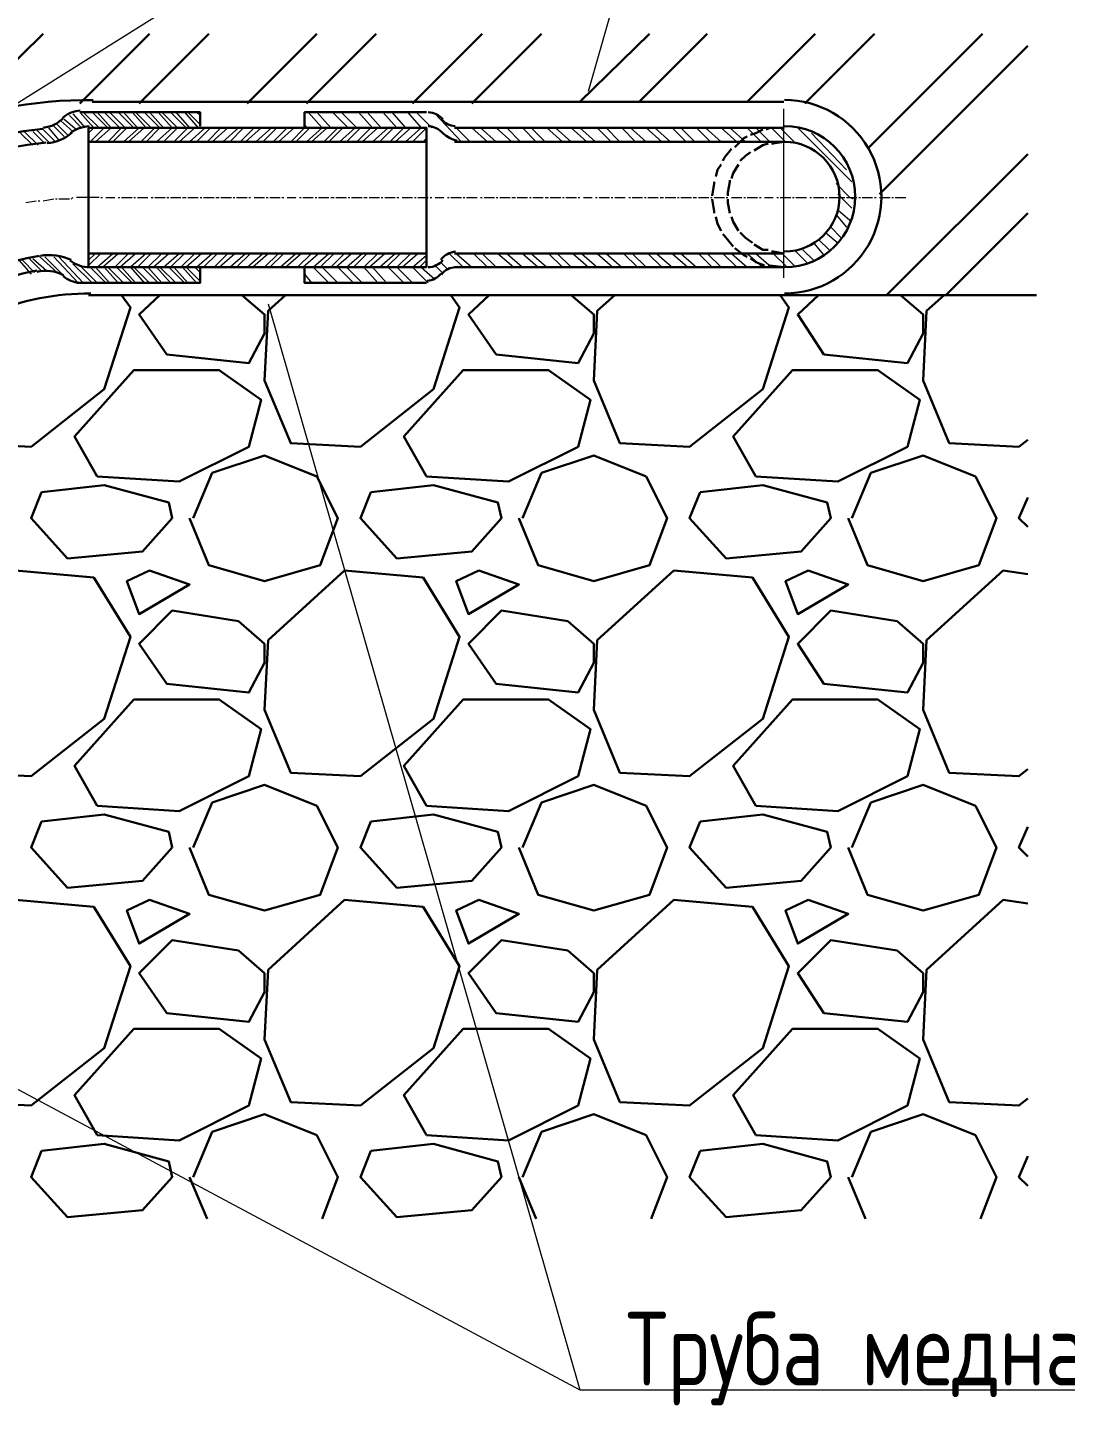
# Model space of a CAD drawing. Header units: millimetres. Extents: x -559267 to 14075, y 0 to 209897.
# Drawn here: x -558065.85 to -558030.54, y 209698.91 to 209745.77 of the extents above; entities that cross this region are included whole.
import ezdxf

# ---------------------------------------------------------------- set-up
doc = ezdxf.new("R2010")
doc.units = ezdxf.units.MM
doc.layers.add('PDF _Геометрия', color=7, linetype='Continuous')
doc.layers.add('PDF _Текст', color=7, linetype='Continuous', true_color=0x535353)
doc.styles.add('Unecom', font='GOST2304A_0.ttf', dxfattribs={"height": 2.5})

# ---------------------------------------------------------------- blocks, each defined once
blk = doc.blocks.new('ТП')
at = {"layer": 'PDF _Геометрия', "lineweight": 0}
for points in [[(97.274, -156.064), (122.821, -140.06), (166.091, -140.06)], [(118.732, -154.405), (122.821, -140.06)], [(99.942, -158.139), (99.586, -158.198)], [(100.06, -158.139), (100.001, -158.139)], [(100.535, -158.08), (100.179, -158.139)], [(100.653, -158.08), (100.594, -158.08)], [(101.068, -158.08), (100.712, -158.08)], [(101.187, -158.02), (101.127, -158.08)], [(102.076, -158.02), (101.72, -158.02), (101.305, -158.02)], [(102.135, -158.02), (102.194, -158.02)], [(102.313, -158.02), (102.609, -158.02)], [(102.728, -158.02), (102.787, -158.02)], [(102.846, -158.02), (103.202, -158.02)], [(103.261, -158.02), (103.32, -158.02)], [(103.38, -158.02), (103.735, -158.02)], [(103.854, -158.02), (103.913, -158.02)], [(103.972, -158.02), (104.328, -158.02)], [(104.387, -158.02), (104.447, -158.02)], [(104.506, -158.02), (104.862, -158.02)], [(104.921, -158.02), (105.039, -158.02)], [(105.099, -158.02), (105.454, -158.02)], [(105.514, -158.02), (105.573, -158.02)], [(105.632, -158.02), (105.988, -158.02)], [(106.047, -158.02), (106.166, -158.02)], [(106.225, -158.02), (106.58, -158.02)], [(106.64, -158.02), (106.699, -158.02)], [(106.758, -158.02), (107.114, -158.02)], [(107.173, -158.02), (107.232, -158.02)], [(107.351, -158.02), (107.707, -158.02)], [(107.766, -158.02), (107.825, -158.02)], [(107.884, -158.02), (108.24, -158.02)], [(108.299, -158.02), (108.359, -158.02)], [(108.477, -158.02), (108.774, -158.02)], [(108.892, -158.02), (108.951, -158.02)], [(109.011, -158.02), (109.366, -158.02)], [(109.426, -158.02), (109.485, -158.02)], [(109.544, -158.02), (109.9, -158.02)], [(109.959, -158.02), (110.078, -158.02)], [(110.137, -158.02), (110.493, -158.02)], [(110.552, -158.02), (110.611, -158.02)], [(110.67, -158.02), (111.026, -158.02)], [(111.085, -158.02), (111.204, -158.02)], [(111.263, -158.02), (111.619, -158.02)], [(111.678, -158.02), (111.737, -158.02)], [(111.797, -158.02), (112.152, -158.02)], [(112.211, -158.02), (112.271, -158.02)], [(112.389, -158.02), (112.745, -158.02)], [(112.804, -158.02), (112.863, -158.02)], [(112.923, -158.02), (113.278, -158.02)], [(113.338, -158.02), (113.397, -158.02)], [(113.515, -158.02), (113.812, -158.02)], [(113.93, -158.02), (113.99, -158.02)], [(114.049, -158.02), (114.405, -158.02)], [(114.464, -158.02), (114.523, -158.02)], [(114.582, -158.02), (114.938, -158.02)], [(115.057, -158.02), (115.116, -158.02)], [(115.175, -158.02), (115.531, -158.02)], [(115.59, -158.02), (115.649, -158.02)], [(115.709, -158.02), (116.064, -158.02)], [(116.124, -158.02), (116.242, -158.02)], [(116.301, -158.02), (116.657, -158.02)], [(116.716, -158.02), (116.776, -158.02)], [(116.835, -158.02), (117.19, -158.02)], [(117.25, -158.02), (117.368, -158.02)], [(117.428, -158.02), (117.783, -158.02)], [(117.842, -158.02), (117.902, -158.02)], [(117.961, -158.02), (118.317, -158.02)], [(118.376, -158.02), (118.435, -158.02)], [(118.554, -158.02), (118.85, -158.02)], [(118.969, -158.02), (119.028, -158.02)], [(119.087, -158.02), (119.443, -158.02)], [(119.502, -158.02), (119.561, -158.02)], [(119.621, -158.02), (119.976, -158.02)], [(120.095, -158.02), (120.154, -158.02)], [(120.213, -158.02), (120.569, -158.02)], [(120.628, -158.02), (120.688, -158.02)], [(120.747, -158.02), (121.103, -158.02)], [(121.162, -158.02), (121.28, -158.02)], [(121.34, -158.02), (121.695, -158.02)], [(121.755, -158.02), (121.814, -158.02)], [(121.873, -158.02), (122.229, -158.02)], [(122.288, -158.02), (122.407, -158.02)], [(122.466, -158.02), (122.821, -158.02)], [(122.881, -158.02), (122.94, -158.02)], [(122.999, -158.02), (123.355, -158.02)], [(123.414, -158.02), (123.473, -158.02)], [(123.592, -158.02), (123.948, -158.02)], [(124.007, -158.02), (124.066, -158.02)], [(124.125, -158.02), (124.481, -158.02)], [(124.54, -158.02), (124.6, -158.02)], [(124.718, -158.02), (125.015, -158.02)], [(125.133, -158.02), (125.192, -158.02)], [(125.252, -158.02), (125.607, -158.02)], [(125.667, -158.02), (125.726, -158.02)], [(125.785, -158.02), (126.141, -158.02)], [(126.259, -158.02), (126.319, -158.02)], [(126.378, -158.02), (126.734, -158.02)], [(126.793, -158.02), (126.852, -158.02)], [(126.911, -158.02), (127.267, -158.02)], [(127.326, -158.02), (127.445, -158.02)], [(127.504, -158.02), (127.86, -158.02)], [(127.919, -158.02), (127.978, -158.02)], [(128.038, -158.02), (128.393, -158.02)], [(128.452, -158.02), (128.512, -158.02)], [(128.63, -158.02), (128.986, -158.02)], [(129.045, -158.02), (129.104, -158.02)], [(129.164, -158.02), (129.519, -158.02)], [(107.825, -161.636), (118.435, -198.564)], [(93.125, -185.049), (118.435, -198.564), (164.491, -198.564)]]:
    blk.add_lwpolyline(points, dxfattribs=at)
at = {"layer": 'PDF _Геометрия', "lineweight": 30}
for points in [[(97.156, -155.412), (100.179, -152.449)], [(101.424, -154.82), (103.795, -152.449)], [(103.439, -154.82), (105.81, -152.449)], [(107.114, -154.82), (109.485, -152.449)], [(109.129, -154.82), (111.5, -152.449)], [(112.745, -154.82), (115.116, -152.449)], [(114.76, -154.82), (117.131, -152.449)], [(118.435, -154.76), (120.806, -152.449)], [(120.451, -154.76), (122.762, -152.449)], [(124.125, -154.76), (126.437, -152.449)], [(126.082, -154.82), (128.452, -152.449)], [(128.215, -156.361), (132.127, -152.449)], [(128.63, -157.902), (133.669, -152.864)], [(128.867, -161.34), (133.669, -156.539)], [(130.883, -161.34), (133.669, -158.554)], [(96.563, -162.999), (96.504, -164.244), (97.393, -166.378), (99.764, -166.497), (102.253, -164.54), (103.143, -161.755), (102.846, -161.34)], [(101.72, -161.34), (133.965, -161.34)], [(104.15, -161.34), (103.439, -161.992), (104.387, -163.355), (107.173, -163.651), (107.707, -162.644), (107.707, -161.992), (106.936, -161.34)], [(108.418, -161.34), (107.825, -161.873), (107.707, -164.244), (108.596, -166.378), (110.967, -166.497), (113.456, -164.54), (114.345, -161.755), (114.049, -161.34)], [(115.353, -161.34), (114.642, -161.992), (115.59, -163.355), (118.376, -163.651), (118.909, -162.644), (118.909, -161.992), (118.139, -161.34)], [(119.621, -161.34), (119.028, -161.873), (118.909, -164.244), (119.798, -166.378), (122.169, -166.497), (124.659, -164.54), (125.548, -161.755), (125.252, -161.34)], [(126.556, -161.34), (125.844, -161.992), (126.734, -163.355), (129.579, -163.651), (130.112, -162.644), (130.112, -161.992), (129.342, -161.34)], [(130.823, -161.34), (130.231, -161.873), (130.112, -164.244), (131.001, -166.378), (133.372, -166.497), (133.669, -166.259)], [(105.276, -168.927), (105.928, -167.386), (107.707, -166.793), (109.485, -167.504), (110.196, -168.927), (109.603, -170.527), (107.707, -171.061), (105.81, -170.527), (105.158, -168.927)], [(116.479, -168.927), (117.131, -167.386), (118.909, -166.793), (120.688, -167.504), (121.399, -168.927), (120.806, -170.527), (118.909, -171.061), (117.013, -170.527), (116.361, -168.927)], [(127.682, -168.927), (128.334, -167.386), (130.112, -166.793), (131.89, -167.504), (132.602, -168.927), (132.009, -170.527), (130.112, -171.061), (128.215, -170.527), (127.563, -168.927)], [(133.669, -169.223), (133.372, -168.927), (133.669, -168.215)], [(133.669, -170.823), (132.839, -170.705), (130.231, -173.076), (130.112, -175.447), (131.001, -177.581), (133.372, -177.699), (133.669, -177.462)], [(105.276, -180.129), (105.928, -178.588), (107.707, -177.996), (109.485, -178.707), (110.196, -180.129), (109.603, -181.73), (107.707, -182.263), (105.81, -181.73), (105.158, -180.129)], [(116.479, -180.129), (117.131, -178.588), (118.909, -177.996), (120.688, -178.707), (121.399, -180.129), (120.806, -181.73), (118.909, -182.263), (117.013, -181.73), (116.361, -180.129)], [(127.682, -180.129), (128.334, -178.588), (130.112, -177.996), (131.89, -178.707), (132.602, -180.129), (132.009, -181.73), (130.112, -182.263), (128.215, -181.73), (127.563, -180.129)], [(133.669, -180.426), (133.372, -180.129), (133.669, -179.418)], [(133.669, -182.026), (132.839, -181.908), (130.231, -184.279), (130.112, -186.65), (131.001, -188.783), (133.372, -188.902), (133.669, -188.665)], [(109.663, -192.755), (110.196, -191.332), (109.485, -189.91), (107.707, -189.198), (105.928, -189.791), (105.276, -191.332)], [(120.865, -192.755), (121.399, -191.332), (120.688, -189.91), (118.909, -189.198), (117.131, -189.791), (116.479, -191.332)], [(132.068, -192.755), (132.602, -191.332), (131.89, -189.91), (130.112, -189.198), (128.334, -189.791), (127.682, -191.332)], [(133.669, -191.629), (133.372, -191.332), (133.669, -190.621)], [(105.158, -191.332), (105.751, -192.755)], [(116.361, -191.332), (116.953, -192.755)], [(127.563, -191.332), (128.156, -192.755)]]:
    blk.add_lwpolyline(points, dxfattribs=at)
at = {"layer": 'PDF _Геометрия', "color": 251, "lineweight": 30, "true_color": 0x535353}
for points in [[(101.839, -154.76), (125.37, -154.76)], [(101.72, -161.34), (125.37, -161.34)]]:
    blk.add_lwpolyline(points, dxfattribs=at)
at = {"layer": 'PDF _Геометрия', "color": 1, "lineweight": 0}
blk.add_lwpolyline([(125.37, -160.747), (125.37, -154.997)], dxfattribs=at)
at = {"layer": 'PDF _Геометрия', "color": 22, "lineweight": 0, "true_color": 0xc13000}
for points in [[(100.653, -155.531), (101.009, -155.887)], [(100.772, -155.412), (101.187, -155.768)], [(100.89, -155.353), (101.305, -155.709)], [(101.068, -155.234), (101.483, -155.649)], [(101.187, -155.175), (101.601, -155.649)], [(101.424, -155.116), (101.898, -155.649), (101.72, -155.827)], [(101.542, -155.116), (102.076, -155.649)], [(101.839, -155.116), (102.372, -155.649)], [(102.016, -155.116), (102.491, -155.649), (101.957, -156.124)], [(102.253, -155.116), (102.787, -155.649)], [(102.431, -155.116), (102.965, -155.649)], [(102.728, -155.116), (103.261, -155.649)], [(102.905, -155.116), (103.38, -155.649)], [(103.202, -155.116), (103.676, -155.649)], [(103.32, -155.116), (103.854, -155.649)], [(103.617, -155.116), (104.15, -155.649), (103.676, -156.124)], [(103.795, -155.116), (104.269, -155.649)], [(104.091, -155.116), (104.565, -155.649), (104.032, -156.124)], [(104.21, -155.116), (104.743, -155.649), (104.269, -156.124)], [(104.506, -155.116), (105.039, -155.649)], [(104.684, -155.116), (105.158, -155.649)], [(104.98, -155.116), (105.454, -155.649)], [(105.099, -155.116), (105.514, -155.531)], [(105.395, -155.116), (105.514, -155.234)], [(109.07, -155.531), (109.129, -155.649)], [(109.188, -155.116), (109.663, -155.649), (109.129, -156.124)], [(109.485, -155.116), (109.959, -155.649)], [(110.018, -155.116), (110.552, -155.649)], [(110.315, -155.116), (110.848, -155.649)], [(110.907, -155.116), (111.382, -155.649)], [(111.204, -155.116), (111.678, -155.649)], [(111.737, -155.116), (112.211, -155.649)], [(112.034, -155.116), (112.508, -155.649)], [(112.567, -155.116), (113.041, -155.649), (112.508, -156.124)], [(112.863, -155.116), (113.397, -155.649)], [(113.515, -155.175), (114.405, -156.124)], [(99.408, -155.827), (99.823, -156.242)], [(99.527, -155.768), (100.001, -156.242)], [(99.823, -155.768), (100.238, -156.183)], [(99.942, -155.709), (100.416, -156.183)], [(100.179, -155.709), (100.594, -156.124)], [(100.357, -155.649), (100.712, -156.064)], [(100.535, -155.59), (100.89, -155.946)], [(101.779, -156.124), (102.253, -155.649)], [(102.372, -156.124), (102.846, -155.649)], [(102.55, -156.124), (103.024, -155.649)], [(102.905, -156.124), (103.439, -155.649)], [(103.083, -156.124), (103.617, -155.649)], [(103.498, -156.124), (103.972, -155.649)], [(104.624, -156.124), (105.099, -155.649)], [(104.802, -156.124), (105.336, -155.649)], [(105.158, -156.124), (105.691, -155.649)], [(105.395, -156.124), (105.869, -155.649)], [(105.751, -156.124), (106.225, -155.649)], [(105.928, -156.124), (106.462, -155.649)], [(106.284, -156.124), (106.818, -155.649)], [(106.521, -156.124), (106.995, -155.649)], [(106.877, -156.124), (107.351, -155.649)], [(107.055, -156.124), (107.588, -155.649)], [(107.41, -156.124), (107.944, -155.649)], [(107.647, -156.124), (108.122, -155.649)], [(108.003, -156.124), (108.477, -155.649)], [(108.181, -156.124), (108.714, -155.649)], [(108.596, -156.124), (109.07, -155.649)], [(108.774, -156.124), (109.248, -155.649)], [(109.307, -156.124), (109.841, -155.649)], [(109.722, -156.124), (110.196, -155.649)], [(109.9, -156.124), (110.374, -155.649)], [(110.255, -156.124), (110.789, -155.649)], [(110.493, -156.124), (110.967, -155.649)], [(110.848, -156.124), (111.322, -155.649)], [(111.026, -156.124), (111.559, -155.649)], [(111.382, -156.124), (111.915, -155.649)], [(111.619, -156.124), (112.093, -155.649)], [(111.974, -156.124), (112.449, -155.649)], [(112.152, -156.124), (112.686, -155.649)], [(112.745, -156.124), (113.219, -155.649)], [(113.101, -156.124), (113.219, -156.005)], [(114.227, -155.649), (114.701, -156.124)], [(114.76, -155.649), (115.294, -156.124)], [(115.057, -155.649), (115.59, -156.124)], [(115.59, -155.649), (116.124, -156.124)], [(115.946, -155.649), (116.42, -156.124)], [(116.479, -155.649), (116.953, -156.124)], [(116.776, -155.649), (117.25, -156.124)], [(117.309, -155.649), (117.842, -156.124)], [(117.605, -155.649), (118.139, -156.124)], [(118.139, -155.649), (118.672, -156.124)], [(118.435, -155.649), (118.969, -156.124)], [(119.028, -155.649), (119.502, -156.124)], [(119.324, -155.649), (119.798, -156.124)], [(119.858, -155.649), (120.332, -156.124)], [(120.154, -155.649), (120.688, -156.124)], [(120.688, -155.649), (121.221, -156.124)], [(120.984, -155.649), (121.517, -156.124)], [(121.577, -155.649), (122.051, -156.124)], [(121.873, -155.649), (122.347, -156.124)], [(122.407, -155.649), (122.881, -156.124)], [(122.703, -155.649), (123.236, -156.124)], [(123.236, -155.649), (123.77, -156.124)], [(123.533, -155.649), (124.066, -156.124)], [(124.125, -155.649), (124.6, -156.124)], [(124.422, -155.649), (124.896, -156.124)], [(124.955, -155.649), (125.43, -156.124)], [(125.252, -155.649), (125.785, -156.183)], [(125.844, -155.649), (127.682, -157.487)], [(126.319, -155.827), (127.504, -157.072)], [(127.741, -158.08), (127.623, -158.02), (127.148, -157.546)], [(127.682, -158.376), (127.326, -158.02), (127.208, -157.902)], [(127.148, -158.613), (127.504, -159.028)], [(127.208, -158.435), (127.623, -158.791)], [(126.793, -159.206), (127.208, -159.561)], [(126.971, -159.028), (127.326, -159.384)], [(126.378, -159.561), (126.734, -159.976)], [(126.556, -159.443), (126.911, -159.799)], [(99.349, -160.154), (99.764, -160.628)], [(99.468, -160.154), (99.883, -160.569)], [(99.705, -160.095), (100.12, -160.51)], [(99.823, -160.095), (100.297, -160.51)], [(100.06, -160.036), (100.653, -160.569)], [(100.238, -160.036), (100.949, -160.747)], [(100.535, -160.036), (101.364, -160.925)], [(100.712, -160.036), (101.542, -160.925)], [(101.72, -160.332), (102.135, -159.917)], [(101.72, -160.154), (101.957, -159.917)], [(102.016, -160.391), (102.55, -159.917)], [(102.194, -160.391), (102.728, -159.917)], [(102.609, -160.391), (103.083, -159.917)], [(102.787, -160.391), (103.32, -159.917)], [(103.676, -159.917), (103.143, -160.391), (103.617, -160.925)], [(103.38, -160.391), (103.854, -159.917)], [(104.21, -159.917), (103.735, -160.391), (104.21, -160.925)], [(103.913, -160.391), (104.447, -159.917)], [(104.269, -160.391), (104.802, -159.917)], [(104.506, -160.391), (104.98, -159.917)], [(104.862, -160.391), (105.336, -159.917)], [(105.573, -159.917), (105.039, -160.391), (105.514, -160.866)], [(105.395, -160.391), (105.928, -159.917)], [(105.632, -160.391), (106.106, -159.917)], [(105.988, -160.391), (106.462, -159.917)], [(106.166, -160.391), (106.699, -159.917)], [(106.521, -160.391), (107.055, -159.917)], [(106.758, -160.391), (107.232, -159.917)], [(107.114, -160.391), (107.647, -159.917)], [(107.292, -160.391), (107.825, -159.917)], [(107.707, -160.391), (108.181, -159.917)], [(107.884, -160.391), (108.359, -159.917)], [(108.24, -160.391), (108.774, -159.917)], [(108.418, -160.391), (108.951, -159.917)], [(108.833, -160.391), (109.307, -159.917)], [(109.011, -160.391), (109.544, -159.917)], [(109.9, -160.925), (109.366, -160.391), (109.9, -159.917)], [(109.603, -160.391), (110.078, -159.917)], [(109.959, -160.391), (110.433, -159.917)], [(110.137, -160.391), (110.67, -159.917)], [(111.026, -160.925), (110.493, -160.391), (111.026, -159.917)], [(110.73, -160.391), (111.204, -159.917)], [(111.559, -160.925), (111.085, -160.391), (111.559, -159.917)], [(111.263, -160.391), (111.797, -159.917)], [(111.619, -160.391), (112.152, -159.917)], [(111.856, -160.391), (112.33, -159.917)], [(112.745, -160.925), (112.211, -160.391), (112.686, -159.917)], [(112.389, -160.391), (112.923, -159.917)], [(113.278, -160.925), (112.745, -160.391), (113.219, -159.976)], [(112.982, -160.391), (113.219, -160.154)], [(113.693, -160.213), (113.93, -160.451)], [(113.99, -159.917), (114.464, -160.391)], [(114.227, -159.917), (114.76, -160.391)], [(114.82, -159.917), (115.294, -160.391)], [(115.116, -159.917), (115.59, -160.391)], [(115.649, -159.917), (116.183, -160.391)], [(115.946, -159.917), (116.479, -160.391)], [(116.479, -159.917), (117.013, -160.391)], [(116.776, -159.917), (117.309, -160.391)], [(117.368, -159.917), (117.842, -160.391)], [(117.665, -159.917), (118.139, -160.391)], [(118.198, -159.917), (118.732, -160.391)], [(118.494, -159.917), (119.028, -160.391)], [(119.028, -159.917), (119.561, -160.391)], [(119.324, -159.917), (119.858, -160.391)], [(119.917, -159.917), (120.391, -160.391)], [(120.213, -159.917), (120.688, -160.391)], [(120.747, -159.917), (121.221, -160.391)], [(121.043, -159.917), (121.577, -160.391)], [(121.577, -159.917), (122.11, -160.391)], [(121.873, -159.917), (122.407, -160.391)], [(122.466, -159.917), (122.94, -160.391)], [(122.762, -159.917), (123.236, -160.391)], [(123.296, -159.917), (123.77, -160.391)], [(123.592, -159.917), (124.125, -160.391)], [(124.125, -159.917), (124.659, -160.391)], [(124.422, -159.917), (124.955, -160.391)], [(125.015, -159.917), (125.489, -160.391)], [(125.311, -159.917), (125.785, -160.391)], [(125.785, -159.858), (126.2, -160.273)], [(126.022, -159.799), (126.378, -160.154)], [(101.187, -160.273), (101.839, -160.925)], [(101.483, -160.391), (102.016, -160.925)], [(101.779, -160.391), (102.313, -160.925)], [(101.957, -160.391), (102.431, -160.925)], [(102.253, -160.391), (102.728, -160.925)], [(102.372, -160.391), (102.905, -160.925)], [(102.668, -160.391), (103.202, -160.925)], [(102.846, -160.391), (103.32, -160.925)], [(103.261, -160.391), (103.795, -160.925)], [(103.557, -160.391), (104.091, -160.925)], [(104.032, -160.391), (104.506, -160.925)], [(104.15, -160.391), (104.684, -160.925)], [(104.447, -160.391), (104.98, -160.925)], [(104.624, -160.391), (105.099, -160.925)], [(104.921, -160.391), (105.395, -160.925)], [(105.336, -160.391), (105.514, -160.569)], [(105.514, -160.391), (105.514, -160.451)], [(109.07, -160.628), (109.307, -160.925)], [(109.663, -160.391), (110.196, -160.925)], [(110.196, -160.391), (110.73, -160.925)], [(111.382, -160.391), (111.856, -160.925)], [(111.915, -160.391), (112.449, -160.925)], [(113.041, -160.391), (113.515, -160.806)], [(113.515, -160.332), (113.753, -160.569)]]:
    blk.add_lwpolyline(points, dxfattribs=at)
at = {"layer": 'PDF _Геометрия', "color": 22, "lineweight": 30, "true_color": 0xc13000}
for points in [[(105.514, -155.59), (105.514, -155.116), (101.424, -155.116)], [(113.219, -155.116), (109.07, -155.116), (109.07, -155.649)], [(114.167, -155.649), (125.37, -155.649), (124.896, -155.649), (124.777, -155.709)], [(124.125, -155.946), (124.007, -156.005), (123.711, -156.301)], [(124.659, -155.709), (124.422, -155.827), (124.244, -155.887)], [(101.72, -156.124), (113.219, -156.124)], [(114.167, -156.124), (125.37, -156.124), (125.015, -156.183), (124.955, -156.183)], [(123.592, -156.361), (123.355, -156.657), (123.296, -156.776)], [(124.244, -156.479), (124.066, -156.598), (123.888, -156.776)], [(124.837, -156.183), (124.659, -156.242), (124.363, -156.42)], [(123.236, -156.894), (123.118, -157.072), (123.059, -157.309)], [(123.829, -156.894), (123.651, -157.191), (123.592, -157.368)], [(123.533, -157.428), (123.533, -157.487), (123.473, -157.843), (123.473, -157.961)], [(122.999, -157.487), (122.999, -157.546), (122.94, -157.961)], [(122.94, -158.08), (122.999, -158.495), (122.999, -158.554)], [(123.473, -158.08), (123.473, -158.198), (123.533, -158.554)], [(123.059, -158.672), (123.118, -158.909), (123.236, -159.147)], [(123.592, -158.672), (123.651, -158.85), (123.829, -159.147)], [(123.296, -159.265), (123.355, -159.324), (123.651, -159.68)], [(123.888, -159.206), (124.066, -159.384), (124.303, -159.561)], [(123.711, -159.739), (124.007, -159.976), (124.125, -160.036)], [(124.363, -159.621), (124.659, -159.799), (124.837, -159.799)], [(101.72, -159.917), (113.219, -159.917)], [(114.167, -159.917), (125.37, -159.917), (125.015, -159.858), (124.955, -159.858)], [(124.244, -160.095), (124.422, -160.213), (124.718, -160.332)], [(109.07, -160.391), (109.07, -160.925), (113.219, -160.925)], [(114.167, -160.391), (125.37, -160.391), (124.896, -160.332), (124.837, -160.332)]]:
    blk.add_lwpolyline(points, dxfattribs=at)
blk.add_lwpolyline([(113.219, -160.391), (113.219, -155.649), (101.72, -155.649), (101.72, -160.391)], close=True, dxfattribs=at)
for points in [[(114.258, -156.085, -0.11837), (113.771, -155.833, 0.211595), (113.275, -155.591)], [(105.514, -160.391), (105.514, -160.925), (101.424, -160.925, -0.155287), (100.855, -160.69)]]:
    blk.add_lwpolyline(points, format="xyb", dxfattribs=at)
at = {"layer": 'PDF _Геометрия', "color": 1, "lineweight": 30}
blk.add_lwpolyline([(114.167, -155.649), (114.286, -155.649)], dxfattribs=at)
at = {"layer": 'PDF _Геометрия', "lineweight": 30}
for points in [[(102.016, -167.504), (101.246, -166.141), (103.261, -163.888), (106.166, -163.888), (107.588, -164.896), (107.173, -166.497), (104.802, -167.682)], [(113.219, -167.504), (112.449, -166.141), (114.464, -163.888), (117.368, -163.888), (118.791, -164.896), (118.376, -166.497), (116.005, -167.682)], [(124.422, -167.504), (123.651, -166.141), (125.667, -163.888), (128.571, -163.888), (129.994, -164.896), (129.579, -166.497), (127.208, -167.682)], [(100.12, -168.038), (102.253, -167.801), (104.447, -168.393), (104.565, -168.927), (103.557, -170.053), (101.009, -170.29), (99.764, -168.927)], [(111.322, -168.038), (113.456, -167.801), (115.649, -168.393), (115.768, -168.927), (114.76, -170.053), (112.211, -170.29), (110.967, -168.927)], [(122.525, -168.038), (124.659, -167.801), (126.852, -168.393), (126.971, -168.927), (125.963, -170.053), (123.414, -170.29), (122.169, -168.927)], [(96.622, -173.076), (96.504, -175.447), (97.393, -177.581), (99.764, -177.699), (102.253, -175.743), (103.143, -172.957), (101.898, -170.942), (99.231, -170.705)], [(103.795, -170.705), (103.024, -171.061), (103.439, -172.187), (105.158, -171.179)], [(107.825, -173.076), (107.707, -175.447), (108.596, -177.581), (110.967, -177.699), (113.456, -175.743), (114.345, -172.957), (113.101, -170.942), (110.433, -170.705)], [(114.997, -170.705), (114.227, -171.061), (114.642, -172.187), (116.361, -171.179)], [(119.028, -173.076), (118.909, -175.447), (119.798, -177.581), (122.169, -177.699), (124.659, -175.743), (125.548, -172.957), (124.303, -170.942), (121.636, -170.705)], [(126.2, -170.705), (125.43, -171.061), (125.844, -172.187), (127.563, -171.179)], [(107.707, -173.194), (106.818, -172.424), (104.565, -172.068), (103.439, -173.194), (104.387, -174.558), (107.173, -174.854), (107.707, -173.846)], [(118.909, -173.194), (118.02, -172.424), (115.768, -172.068), (114.642, -173.194), (115.59, -174.558), (118.376, -174.854), (118.909, -173.846)], [(130.112, -173.194), (129.223, -172.424), (126.971, -172.068), (125.844, -173.194), (126.734, -174.558), (129.579, -174.854), (130.112, -173.846)], [(102.016, -178.707), (101.246, -177.344), (103.261, -175.091), (106.166, -175.091), (107.588, -176.099), (107.173, -177.699), (104.802, -178.885)], [(113.219, -178.707), (112.449, -177.344), (114.464, -175.091), (117.368, -175.091), (118.791, -176.099), (118.376, -177.699), (116.005, -178.885)], [(124.422, -178.707), (123.651, -177.344), (125.667, -175.091), (128.571, -175.091), (129.994, -176.099), (129.579, -177.699), (127.208, -178.885)], [(100.12, -179.24), (102.253, -179.003), (104.447, -179.596), (104.565, -180.129), (103.557, -181.256), (101.009, -181.493), (99.764, -180.129)], [(111.322, -179.24), (113.456, -179.003), (115.649, -179.596), (115.768, -180.129), (114.76, -181.256), (112.211, -181.493), (110.967, -180.129)], [(122.525, -179.24), (124.659, -179.003), (126.852, -179.596), (126.971, -180.129), (125.963, -181.256), (123.414, -181.493), (122.169, -180.129)], [(96.622, -184.279), (96.504, -186.65), (97.393, -188.783), (99.764, -188.902), (102.253, -186.946), (103.143, -184.16), (101.898, -182.145), (99.231, -181.908)], [(103.795, -181.908), (103.024, -182.263), (103.439, -183.39), (105.158, -182.382)], [(107.825, -184.279), (107.707, -186.65), (108.596, -188.783), (110.967, -188.902), (113.456, -186.946), (114.345, -184.16), (113.101, -182.145), (110.433, -181.908)], [(114.997, -181.908), (114.227, -182.263), (114.642, -183.39), (116.361, -182.382)], [(119.028, -184.279), (118.909, -186.65), (119.798, -188.783), (122.169, -188.902), (124.659, -186.946), (125.548, -184.16), (124.303, -182.145), (121.636, -181.908)], [(126.2, -181.908), (125.43, -182.263), (125.844, -183.39), (127.563, -182.382)], [(107.707, -184.397), (106.818, -183.627), (104.565, -183.271), (103.439, -184.397), (104.387, -185.76), (107.173, -186.057), (107.707, -185.049)], [(118.909, -184.397), (118.02, -183.627), (115.768, -183.271), (114.642, -184.397), (115.59, -185.76), (118.376, -186.057), (118.909, -185.049)], [(130.112, -184.397), (129.223, -183.627), (126.971, -183.271), (125.844, -184.397), (126.734, -185.76), (129.579, -186.057), (130.112, -185.049)], [(102.016, -189.91), (101.246, -188.546), (103.261, -186.294), (106.166, -186.294), (107.588, -187.302), (107.173, -188.902), (104.802, -190.087)], [(113.219, -189.91), (112.449, -188.546), (114.464, -186.294), (117.368, -186.294), (118.791, -187.302), (118.376, -188.902), (116.005, -190.087)], [(124.422, -189.91), (123.651, -188.546), (125.667, -186.294), (128.571, -186.294), (129.994, -187.302), (129.579, -188.902), (127.208, -190.087)], [(100.12, -190.443), (102.253, -190.206), (104.447, -190.799), (104.565, -191.332), (103.557, -192.458), (101.009, -192.696), (99.764, -191.332)], [(111.322, -190.443), (113.456, -190.206), (115.649, -190.799), (115.768, -191.332), (114.76, -192.458), (112.211, -192.696), (110.967, -191.332)], [(122.525, -190.443), (124.659, -190.206), (126.852, -190.799), (126.971, -191.332), (125.963, -192.458), (123.414, -192.696), (122.169, -191.332)]]:
    blk.add_lwpolyline(points, close=True, dxfattribs=at)
for centre, radius, start, end in [((101.75, -170.083), 15.381, 89.5055, 180.2252), ((125.4, -157.991), 3.29, 269.9999, 90.0001), ((101.75, -170.083), 8.802, 89.6981, 180.1209)]:
    blk.add_arc(centre, radius, start, end, dxfattribs=at)
at = {"layer": 'PDF _Геометрия', "color": 22, "lineweight": 30, "true_color": 0xc13000}
for centre, radius, start, end in [((101.513, -156.094), 1.037, 94.0063, 129.3136), ((100.09, -154.612), 1.037, 274.9115, 319.41), ((113.249, -155.798), 0.682, 40.0413, 87.8304), ((114.197, -155.027), 0.563, 214.0028, 269.7512), ((101.75, -170.083), 14.492, 96.2567, 176.2042), ((100.149, -154.612), 1.571, 276.0923, 309.721), ((101.809, -156.805), 1.215, 93.3018, 125.4361), ((125.4, -157.991), 2.401, 270.0056, 89.9944), ((101.75, -170.083), 14.018, 96.037, 176.1548), ((125.4, -157.991), 1.867, 270.0053, 89.9947), ((101.75, -170.083), 10.225, 99.5692, 174.8473), ((100.386, -161.725), 1.749, 64.8038, 100.0631), ((101.75, -159.354), 1.037, 230.9376, 270.8021), ((113.249, -159.71), 0.682, 272.1696, 319.9587), ((114.256, -160.54), 0.682, 93.9667, 143.7119), ((101.75, -170.083), 9.751, 100.5249, 174.7102), ((100.268, -161.784), 1.274, 61.8798, 103.9791), ((113.13, -160.065), 0.8, 278.0982, 317.8442), ((114.197, -160.954), 0.563, 88.9121, 145.9866)]:
    blk.add_arc(centre, radius, start, end, dxfattribs=at)
at = {"layer": 'PDF _Текст', "color": 7, "insert": (119.999, -199.098), "char_height": 2.5, "attachment_point": 7, "style": 'Unecom'}
blk.add_mtext('Труба медная 3/4" (19 мм)', dxfattribs=at)

msp = doc.modelspace()

# ---------------------------------------------------------------- block references
msp.add_blockref('ТП', (-558165.494, 209898.013))

doc.saveas('drawing.dxf')
